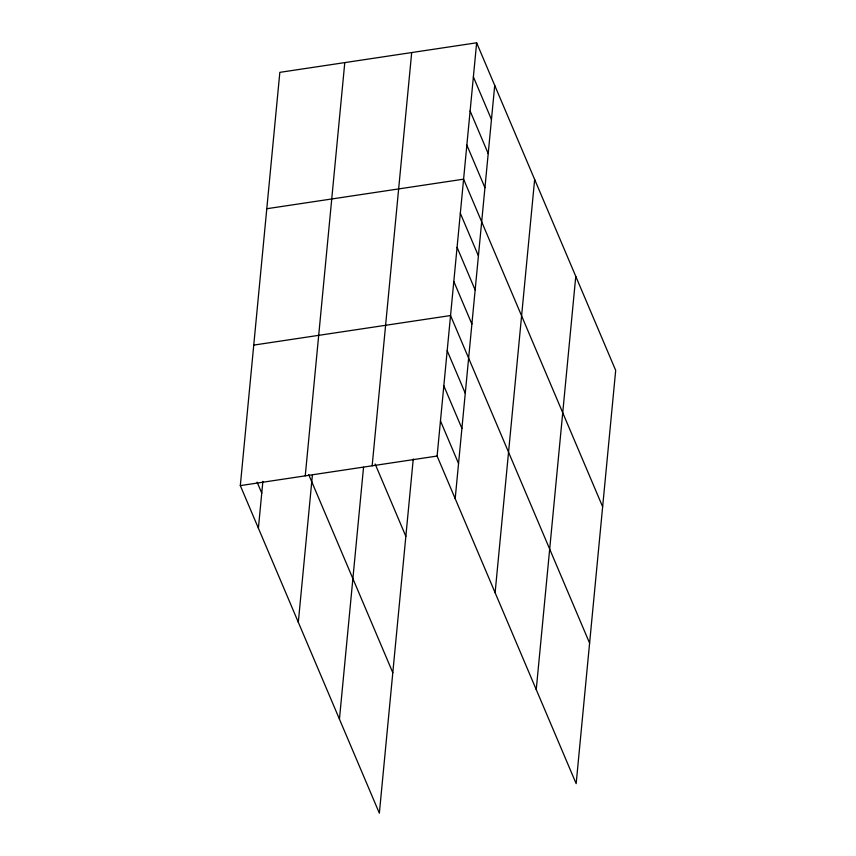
<?xml version="1.0" encoding="UTF-8"?>
<svg xmlns="http://www.w3.org/2000/svg" width="856" height="856" viewBox="0 0 856 856"><rect width="100%" height="100%" fill="white"/><g stroke="black" fill="none" stroke-linecap="round" stroke-linejoin="round"><path stroke-width="1.28" d="M413.255 458.966L379.358 813.2L240.311 485.609L279.837 72.353L476.642 42.8L615.689 370.391L576.163 783.647L437.106 456.045L476.642 42.8M258.394 528.216L262.878 481.382M305.25 475.85L344.786 62.606M298.316 622.259L312.387 475.198M339.447 719.158L363.543 467.194M372.157 465.803L411.693 52.558M455.189 498.652L494.725 85.407M495.11 592.705L534.647 179.45M536.241 689.594L575.778 276.349M266.794 208.725L463.588 179.172L602.645 506.763M253.751 345.096L450.545 315.543L589.602 643.134M240.311 485.609L437.106 456.045M473.379 76.89L491.462 119.498M470.115 110.98L488.198 153.599M466.852 145.081L484.935 187.689M460.325 213.262L478.418 255.869M457.072 247.352L475.155 289.97M453.808 281.453L471.891 324.06M447.185 350.671L465.268 393.279M443.825 385.789L461.908 428.407M440.466 420.917L458.549 463.524M375.142 463.984L405.851 536.327M308.684 474.524L392.808 672.698M257.1 482.131L261.754 493.088"/></g></svg>
